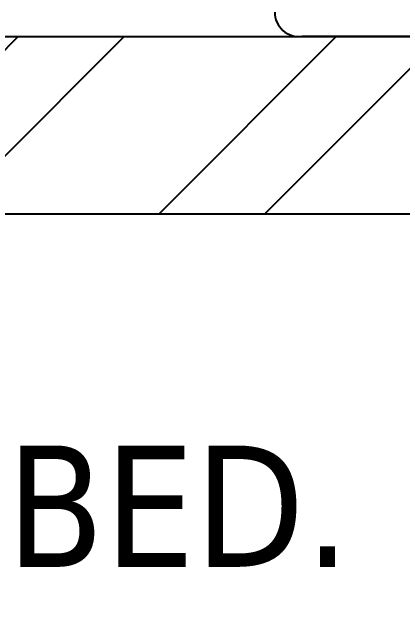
# Model space of a CAD drawing. Header units: inches. Extents: x 10 to 190, y 5 to 37.
# Drawn here: x 145.107 to 146.216, y 22.102 to 23.815 of the extents above; entities that cross this region are included whole.
import ezdxf

# ---------------------------------------------------------------- set-up
doc = ezdxf.new("R2010")
doc.units = ezdxf.units.IN
doc.header["$MEASUREMENT"] = 0
doc.styles.add('Tahoma', font='tahoma.ttf')

msp = doc.modelspace()

# ---------------------------------------------------------------- hatches: boundary and pattern name
at = {"true_color": 0x939598}
h = msp.add_hatch(dxfattribs=at)
h.set_pattern_fill('ANSI32', color=252, scale=1.7)
h.set_pattern_definition([(45, (155.2056, -6.7435), (-0.45078, 0.45078), []), (45, (155.5061, -6.7435), (-0.45078, 0.45078), [])])
edge = h.paths.add_edge_path()
edge.add_arc((145.2951, 27.6684), 6.7609, 215.46156, 220.87966)
edge.add_line((140.1833, 23.2436), (150.4069, 23.2436))
edge.add_arc((145.2951, 27.6684), 6.7609, 319.12034, 324.53844)
edge.add_line((150.8019, 23.746), (139.7884, 23.746))

# ---------------------------------------------------------------- linework, layer by layer
msp.add_line((147.1986, 23.746), (145.9296, 23.746))
for points in [[(139.7884, 23.746), (150.8019, 23.746)], [(140.1833, 23.2436), (150.4069, 23.2436)]]:
    msp.add_lwpolyline(points)
msp.add_circle((145.2951, 27.6684), 6.7609)
msp.add_arc((145.9211, 23.8142), 0.0687, 179.4332, 277.0687)

# ---------------------------------------------------------------- texts
at = {"insert": (142.4939, 22.5872), "char_height": 0.34375, "attachment_point": 1, "style": 'Tahoma'}
msp.add_mtext('\\A1;2.5" MIN. EMBED.', dxfattribs=at)

doc.saveas('drawing.dxf')
